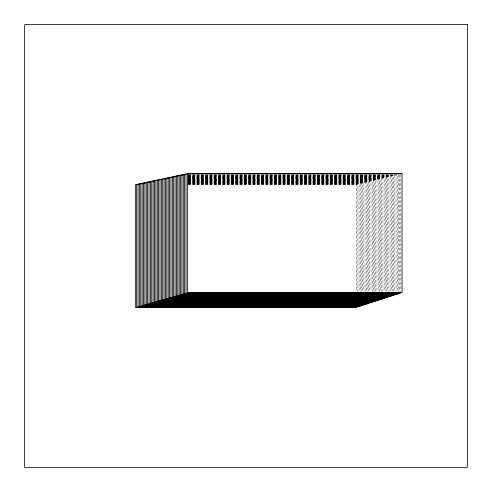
<?xml version="1.0" encoding="UTF-8"?>
<svg xmlns="http://www.w3.org/2000/svg" width="492" height="492" viewBox="0 0 492 492"><rect width="100%" height="100%" fill="white"/><g stroke="black" fill="none" stroke-linecap="round" stroke-linejoin="round"><path stroke-width="0.37" stroke-dasharray="2.46 1.84" d="M188.042 174.74L397.259 174.74L397.259 291.172M188.208 175.029L396.066 175.029L396.066 291.553M188.381 175.324L394.873 175.324L394.873 291.172M188.553 175.613L393.68 175.613L393.68 291.559M187.919 175.902L392.481 175.902L392.481 291.172M188.098 176.191L391.288 176.191L391.288 291.584M188.27 176.48L390.094 176.48L390.094 291.202M188.448 176.769L388.901 176.769L388.901 291.59M187.858 177.058L387.708 177.058L387.708 291.202M187.975 177.348L386.515 177.348L386.515 291.59M188.153 177.637L385.322 177.637L385.322 291.202M188.338 177.926L384.129 177.926L384.129 291.584M188.522 178.215L382.936 178.215L382.936 291.196M187.858 178.51L381.743 178.51L381.743 291.627M188.036 178.799L380.55 178.799L380.55 291.246M188.221 179.088L379.357 179.088L379.357 291.627M188.411 179.377L378.163 179.377L378.163 291.239M188.498 179.666L376.97 179.666L376.97 291.621M187.913 179.955L375.777 179.955L375.777 291.233M188.104 180.244L374.584 180.244L374.584 291.615M188.295 180.533L373.391 180.533L373.391 291.227M188.491 180.822L372.198 180.822L372.198 291.67M188.559 181.111L371.005 181.111L371.005 291.289M187.981 181.4L369.812 181.4L369.812 291.664M188.178 181.689L368.619 181.689L368.619 291.276M188.375 181.978L367.426 181.978L367.426 291.658M188.43 182.268L366.239 182.268L366.239 291.27M187.858 182.557L365.046 182.557L365.046 291.645M188.055 182.846L363.852 182.846L363.852 291.338M188.258 183.135L362.659 183.135L362.659 291.719M188.295 183.424L361.466 183.424L361.466 291.332M188.498 183.707L360.273 183.707L360.273 291.707M187.932 183.996L359.086 183.996L359.086 291.319M188.135 184.285L357.893 184.285L357.893 291.695M188.344 184.574L356.7 184.574L356.7 291.301M400.845 174.635L400.845 291.547M399.645 174.924L399.645 291.166M398.452 174.451L398.452 291.553"/><path stroke-width="0.74" d="M400.845 173.873L186.019 173.873L186.019 293.072L400.845 293.072M186.185 174.162L184.648 174.162L184.648 293.46L399.645 293.46M184.814 174.451L183.276 174.451L183.276 293.847L398.452 293.847M184.974 174.74L181.911 174.74L181.911 294.234L397.259 294.234M182.071 175.029L180.539 175.029L180.539 294.622L396.066 294.622M182.243 175.324L179.168 175.324L179.168 295.009L394.873 295.009M179.334 175.613L177.803 175.613L177.803 295.397L393.68 295.397M177.963 175.902L176.431 175.902L176.431 295.784L392.481 295.784M178.129 176.191L175.06 176.191L175.06 296.172L391.288 296.172M175.226 176.48L173.688 176.48L173.688 296.559L390.094 296.559M175.392 176.769L172.323 176.769L172.323 296.947L388.901 296.947M172.489 177.058L170.952 177.058L170.952 297.334L387.708 297.334M172.649 177.348L169.58 177.348L169.58 297.721L386.515 297.721M169.746 177.637L168.209 177.637L168.209 298.109L385.322 298.109M168.375 177.926L166.837 177.926L166.837 298.496L384.129 298.496M168.541 178.215L165.466 178.215L165.466 298.884L382.936 298.884M165.632 178.51L164.1 178.51L164.1 299.271L381.743 299.271M165.798 178.799L162.729 178.799L162.729 299.659L380.55 299.659M162.889 179.088L161.358 179.088L161.358 300.046L379.357 300.046M161.524 179.377L159.986 179.377L159.986 300.434L378.163 300.434M161.677 179.666L158.615 179.666L158.615 300.821L376.97 300.821M158.781 179.955L157.243 179.955L157.243 301.215L375.777 301.215M158.941 180.244L155.872 180.244L155.872 301.602L374.584 301.602M156.038 180.533L154.5 180.533L154.5 301.99L373.391 301.99M154.666 180.822L153.129 180.822L153.129 302.377L372.198 302.377M154.826 181.111L151.757 181.111L151.757 302.764L371.005 302.764M151.923 181.4L150.386 181.4L150.386 303.152L369.812 303.152M152.09 181.689L149.014 181.689L149.014 303.539L368.619 303.539M149.181 181.978L147.643 181.978L147.643 303.927L367.426 303.927M149.34 182.268L146.272 182.268L146.272 304.314L366.239 304.314M146.438 182.557L144.9 182.557L144.9 304.708L365.046 304.708M145.066 182.846L143.529 182.846L143.529 305.095L363.852 305.095M145.232 183.135L142.157 183.135L142.157 305.483L362.659 305.483M142.323 183.424L140.786 183.424L140.786 305.87L361.466 305.87M142.483 183.707L139.414 183.707L139.414 306.258L360.273 306.258M139.58 183.996L138.043 183.996L138.043 306.645L359.086 306.645M138.209 184.285L136.671 184.285L136.671 307.039L357.893 307.039M138.375 184.574L135.3 184.574L135.3 307.426L356.7 307.426M467.4 24.6L24.6 24.6L24.6 467.4L467.4 467.4L467.4 24.6M402.038 173.584L187.384 173.584L187.384 292.685L402.038 292.685L402.038 173.584"/></g></svg>
